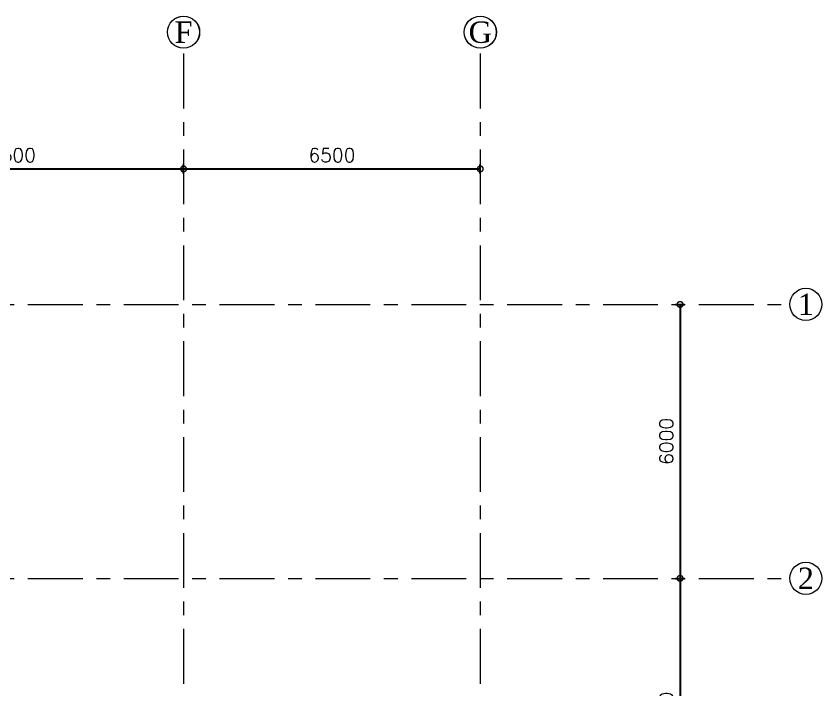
# Model space of a CAD drawing. Header units: millimetres. Extents: x 24487468 to 24959437, y -333213 to 842934.
# Drawn here: x 24744114 to 24761766, y 442240 to 456996 of the extents above; entities that cross this region are included whole.
import ezdxf
from ezdxf.enums import TextEntityAlignment as Align

# ---------------------------------------------------------------- set-up
doc = ezdxf.new("R2010")
doc.units = ezdxf.units.MM
doc.header["$MEASUREMENT"] = 0
doc.header["$PDMODE"] = 3
for name, pattern in [('ACAD_ISO10W100', [18.5, 12, -3, 0.5, -3]), ('BORDERX2', [3.5, 1, -0.5, 1, -0.5, 0, -0.5]), ('Centreline', [21, 12, -3, 3, -3])]:
    doc.linetypes.add(name, pattern=pattern)
doc.layers.get('0').update_dxf_attribs({"lineweight": 5})
doc.layers.add('A-BTEXT', color=57, linetype='Continuous')
for name, color, linetype, lineweight in [('CENLINE', 220, 'ACAD_ISO10W100', 5), ('DIM', 183, 'Continuous', 5), ('GRID', 205, 'BORDERX2', 5), ('p1 plan grid lck', 6, 'Continuous', 5)]:
    doc.layers.add(name, color=color, linetype=linetype, lineweight=lineweight)
doc.styles.add('arial', font='times.ttf')
doc.styles.add('ROMANS', font='romans__.ttf')
doc.dimstyles.new('DIM100', dxfattribs={"dimtxt": 300, "dimasz": 250, "dimexe": 100, "dimexo": 100, "dimgap": 150, "dimtad": 1, "dimdec": 0, "dimrnd": 5, "dimzin": 0, "dimdsep": 46, "dimtxsty": 'ROMANS', "dimblk": 'DOTSMALL', "dimcen": 0.09, "dimclrd": 256, "dimclre": 256, "dimclrt": 7, "dimadec": 0, "dimazin": 0, "dimtfac": 1, "dimtdec": 0, "dimtix": 1, "dimtofl": 0, "dimtmove": 1, "dimatfit": 3, "dimfxl": 100, "dimfxlon": 1, "dimtolj": 1, "dimtzin": 0, "dimarcsym": 0})

# ---------------------------------------------------------------- blocks, each defined once
blk = doc.blocks.new('grid letter-flat-4-flat-1')
at = {"layer": 'GRID', "linetype": 'Continuous'}
blk.add_circle((0, 374.75), 281.25, dxfattribs=at)
blk = doc.blocks.new('_DotSmall')
at = {"color": 0, "linetype": 'ByBlock', "const_width": 0.5}
blk.add_lwpolyline([(-0.0625, 0, 1), (0.0625, 0, 1)], format="xyb", close=True, dxfattribs=at)
blk = doc.blocks.new('*D129')
at = {"layer": 'Defpoints', "color": 0, "ltscale": 100, "transparency": 16777216}
for p in [(24747782, 453649), (24740284, 451032), (24747782, 450682)]:
    blk.add_point(p, dxfattribs=at)
at = {"layer": 'DIM', "lineweight": -2, "ltscale": 100, "transparency": 16777216}
for p, q in [((24740284, 453549), (24740284, 453749)), ((24747782, 453549), (24747782, 453749)), ((24740284, 453649), (24747782, 453649))]:
    blk.add_line(p, q, dxfattribs=at)
at = {"layer": 'DIM', "lineweight": -2, "ltscale": 100, "transparency": 16777216, "xscale": 250, "yscale": 250, "zscale": 250, "rotation": 180}
blk.add_blockref('_DotSmall', (24740284, 453649), dxfattribs=at)
at = {"layer": 'DIM', "lineweight": -2, "ltscale": 100, "transparency": 16777216, "xscale": 250, "yscale": 250, "zscale": 250}
blk.add_blockref('_DotSmall', (24747782, 453649), dxfattribs=at)
at = {"layer": 'DIM', "color": 7, "ltscale": 100, "transparency": 16777216, "insert": (24744033, 453950), "char_height": 300, "attachment_point": 5, "style": 'ROMANS'}
blk.add_mtext('\\A1;7500', dxfattribs=at)
blk = doc.blocks.new('*D130')
at = {"layer": 'Defpoints', "color": 0, "ltscale": 100, "transparency": 16777216}
for p in [(24754282, 453649), (24747782, 450682), (24754282, 450682)]:
    blk.add_point(p, dxfattribs=at)
at = {"layer": 'DIM', "lineweight": -2, "ltscale": 100, "transparency": 16777216}
for p, q in [((24747782, 453549), (24747782, 453749)), ((24754282, 453549), (24754282, 453749)), ((24747782, 453649), (24754282, 453649))]:
    blk.add_line(p, q, dxfattribs=at)
at = {"layer": 'DIM', "lineweight": -2, "ltscale": 100, "transparency": 16777216, "xscale": 250, "yscale": 250, "zscale": 250, "rotation": 180}
blk.add_blockref('_DotSmall', (24747782, 453649), dxfattribs=at)
at = {"layer": 'DIM', "lineweight": -2, "ltscale": 100, "transparency": 16777216, "xscale": 250, "yscale": 250, "zscale": 250}
blk.add_blockref('_DotSmall', (24754282, 453649), dxfattribs=at)
at = {"layer": 'DIM', "color": 7, "ltscale": 100, "transparency": 16777216, "insert": (24751032, 453950), "char_height": 300, "attachment_point": 5, "style": 'ROMANS'}
blk.add_mtext('\\A1;6500', dxfattribs=at)
blk = doc.blocks.new('*D131')
at = {"layer": 'Defpoints', "color": 0, "ltscale": 100, "transparency": 16777216}
for p in [(24757682, 450682), (24757682, 444682), (24758659, 444682)]:
    blk.add_point(p, dxfattribs=at)
at = {"layer": 'DIM', "lineweight": -2, "ltscale": 100, "transparency": 16777216}
for p, q in [((24758559, 450682), (24758759, 450682)), ((24758659, 450682), (24758659, 444682)), ((24758559, 444682), (24758759, 444682))]:
    blk.add_line(p, q, dxfattribs=at)
at = {"layer": 'DIM', "lineweight": -2, "ltscale": 100, "transparency": 16777216, "xscale": 250, "yscale": 250, "zscale": 250}
for p, rotation in [((24758659, 450682), 90), ((24758659, 444682), 270)]:
    blk.add_blockref('_DotSmall', p, dxfattribs=dict(at, rotation=rotation))
at = {"layer": 'DIM', "color": 7, "ltscale": 100, "transparency": 16777216, "insert": (24758358, 447682), "char_height": 300, "attachment_point": 5, "rotation": 90, "style": 'ROMANS'}
blk.add_mtext('\\A1;6000', dxfattribs=at)
blk = doc.blocks.new('*D132')
at = {"layer": 'Defpoints', "color": 0, "ltscale": 100, "transparency": 16777216}
for p in [(24757682, 444682), (24754633, 438682), (24758659, 438682)]:
    blk.add_point(p, dxfattribs=at)
at = {"layer": 'DIM', "lineweight": -2, "ltscale": 100, "transparency": 16777216}
for p, q in [((24758559, 444682), (24758759, 444682)), ((24758659, 444682), (24758659, 438682)), ((24758559, 438682), (24758759, 438682))]:
    blk.add_line(p, q, dxfattribs=at)
at = {"layer": 'DIM', "lineweight": -2, "ltscale": 100, "transparency": 16777216, "xscale": 250, "yscale": 250, "zscale": 250}
for p, rotation in [((24758659, 444682), 90), ((24758659, 438682), 270)]:
    blk.add_blockref('_DotSmall', p, dxfattribs=dict(at, rotation=rotation))
at = {"layer": 'DIM', "color": 7, "ltscale": 100, "transparency": 16777216, "insert": (24758358, 441682), "char_height": 300, "attachment_point": 5, "rotation": 90, "style": 'ROMANS'}
blk.add_mtext('\\A1;6000', dxfattribs=at)

msp = doc.modelspace()

# ---------------------------------------------------------------- linework, layer by layer
at = {"layer": 'p1 plan grid lck', "linetype": 'Centreline', "ltscale": 100}
for p, q in [((24747783.1, 456175.4), (24747783.1, 409328.4)), ((24754281.9, 456175.4), (24754281.9, 409328.4)), ((24708672.7, 450682.5), (24761062.5, 450682.5)), ((24708672.7, 444682.5), (24761062.5, 444682.5))]:
    msp.add_line(p, q, dxfattribs=at)

# ---------------------------------------------------------------- block references
at = {"layer": 'CENLINE'}
ref = msp.add_blockref('grid letter-flat-4-flat-1', (24747781.5, 456175.7), dxfattribs=dict(at, xscale=1.25, yscale=1.25, zscale=25.4))
ref.add_attrib('GRID_LETTER', 'F', dxfattribs={"layer": 'A-BTEXT', "linetype": 'Continuous', "height": 468.7, "style": 'arial'}).set_placement((24747781.5, 456644.5), align=Align.MIDDLE_CENTER)
ref = msp.add_blockref('grid letter-flat-4-flat-1', (24747781.5, 456175.7), dxfattribs=dict(at, xscale=1.25, yscale=1.25, zscale=25.4))
ref.add_attrib('GRID_LETTER', 'F', dxfattribs={"layer": 'A-BTEXT', "linetype": 'Continuous', "height": 468.7, "style": 'arial'}).set_placement((24747781.5, 456644.5), align=Align.MIDDLE_CENTER)
ref = msp.add_blockref('grid letter-flat-4-flat-1', (24747783.1, 456175.7), dxfattribs=dict(at, xscale=1.25, yscale=1.25, zscale=25.4))
ref.add_attrib('GRID_LETTER', 'F', dxfattribs={"layer": 'A-BTEXT', "linetype": 'Continuous', "height": 468.7, "style": 'arial'}).set_placement((24747783.1, 456644.5), align=Align.MIDDLE_CENTER)
ref = msp.add_blockref('grid letter-flat-4-flat-1', (24747783.1, 456175.7), dxfattribs=dict(at, xscale=1.25, yscale=1.25, zscale=25.4))
ref.add_attrib('GRID_LETTER', 'F', dxfattribs={"layer": 'A-BTEXT', "linetype": 'Continuous', "height": 468.7, "style": 'arial'}).set_placement((24747783.1, 456644.5), align=Align.MIDDLE_CENTER)
ref = msp.add_blockref('grid letter-flat-4-flat-1', (24754281.5, 456175.7), dxfattribs=dict(at, xscale=1.25, yscale=1.25, zscale=25.4))
ref.add_attrib('GRID_LETTER', 'G', dxfattribs={"layer": 'A-BTEXT', "linetype": 'Continuous', "height": 468.7, "style": 'arial'}).set_placement((24754281.5, 456644.5), align=Align.MIDDLE_CENTER)
ref = msp.add_blockref('grid letter-flat-4-flat-1', (24754281.5, 456175.7), dxfattribs=dict(at, xscale=1.25, yscale=1.25, zscale=25.4))
ref.add_attrib('GRID_LETTER', 'G', dxfattribs={"layer": 'A-BTEXT', "linetype": 'Continuous', "height": 468.7, "style": 'arial'}).set_placement((24754281.5, 456644.5), align=Align.MIDDLE_CENTER)
ref = msp.add_blockref('grid letter-flat-4-flat-1', (24754283.1, 456175.7), dxfattribs=dict(at, xscale=1.25, yscale=1.25, zscale=25.4))
ref.add_attrib('GRID_LETTER', 'G', dxfattribs={"layer": 'A-BTEXT', "linetype": 'Continuous', "height": 468.7, "style": 'arial'}).set_placement((24754283.1, 456644.5), align=Align.MIDDLE_CENTER)
ref = msp.add_blockref('grid letter-flat-4-flat-1', (24754283.1, 456175.7), dxfattribs=dict(at, xscale=1.25, yscale=1.25, zscale=25.4))
ref.add_attrib('GRID_LETTER', 'G', dxfattribs={"layer": 'A-BTEXT', "linetype": 'Continuous', "height": 468.7, "style": 'arial'}).set_placement((24754283.1, 456644.5), align=Align.MIDDLE_CENTER)
ref = msp.add_blockref('grid letter-flat-4-flat-1', (24761414.1, 450214.4), dxfattribs=dict(at, xscale=1.25, yscale=1.25, zscale=25.4))
ref.add_attrib('GRID_LETTER', '1', dxfattribs={"layer": 'A-BTEXT', "linetype": 'Continuous', "height": 468.7, "style": 'arial'}).set_placement((24761414.1, 450683.1), align=Align.MIDDLE_CENTER)
ref = msp.add_blockref('grid letter-flat-4-flat-1', (24761414.1, 450214.4), dxfattribs=dict(at, xscale=1.25, yscale=1.25, zscale=25.4))
ref.add_attrib('GRID_LETTER', '1', dxfattribs={"layer": 'A-BTEXT', "linetype": 'Continuous', "height": 468.7, "style": 'arial'}).set_placement((24761414.1, 450683.1), align=Align.MIDDLE_CENTER)
ref = msp.add_blockref('grid letter-flat-4-flat-1', (24761414.1, 444214.4), dxfattribs=dict(at, xscale=1.25, yscale=1.25, zscale=25.4))
ref.add_attrib('GRID_LETTER', '2', dxfattribs={"layer": 'A-BTEXT', "linetype": 'Continuous', "height": 468.7, "style": 'arial'}).set_placement((24761414.1, 444683.1), align=Align.MIDDLE_CENTER)
ref = msp.add_blockref('grid letter-flat-4-flat-1', (24761414.1, 444214.4), dxfattribs=dict(at, xscale=1.25, yscale=1.25, zscale=25.4))
ref.add_attrib('GRID_LETTER', '2', dxfattribs={"layer": 'A-BTEXT', "linetype": 'Continuous', "height": 468.7, "style": 'arial'}).set_placement((24761414.1, 444683.1), align=Align.MIDDLE_CENTER)

# ---------------------------------------------------------------- dimensions: what is measured, and where the dimension line sits
at = {"layer": 'DIM', "ltscale": 100}
for base, p1, p2, picture, middle in [((24747782.5, 453649.1), (24740283.6, 451032.5), (24747782.5, 450682.5), '*D129', (24744033, 453950.5)), ((24754282.5, 453649.1), (24747782.5, 450682.5), (24754282.5, 450682.5), '*D130', (24751032.5, 453950.5))]:
    dim = msp.add_linear_dim(base=base, p1=p1, p2=p2, dimstyle='DIM100', dxfattribs=at)
    dim.commit()
    dim.dimension.update_dxf_attribs({"geometry": picture, "text_midpoint": middle})
for base, p1, p2, picture, middle in [((24758659, 444682.5), (24757682, 450682.5), (24757682, 444682.5), '*D131', (24758357.6, 447682.5)), ((24758659, 438682.5), (24757682, 444682.5), (24754633.3, 438682.5), '*D132', (24758357.6, 441682.5))]:
    dim = msp.add_linear_dim(base=base, p1=p1, p2=p2, angle=90, dimstyle='DIM100', dxfattribs=at)
    dim.commit()
    dim.dimension.update_dxf_attribs({"geometry": picture, "text_midpoint": middle})

doc.saveas('drawing.dxf')
